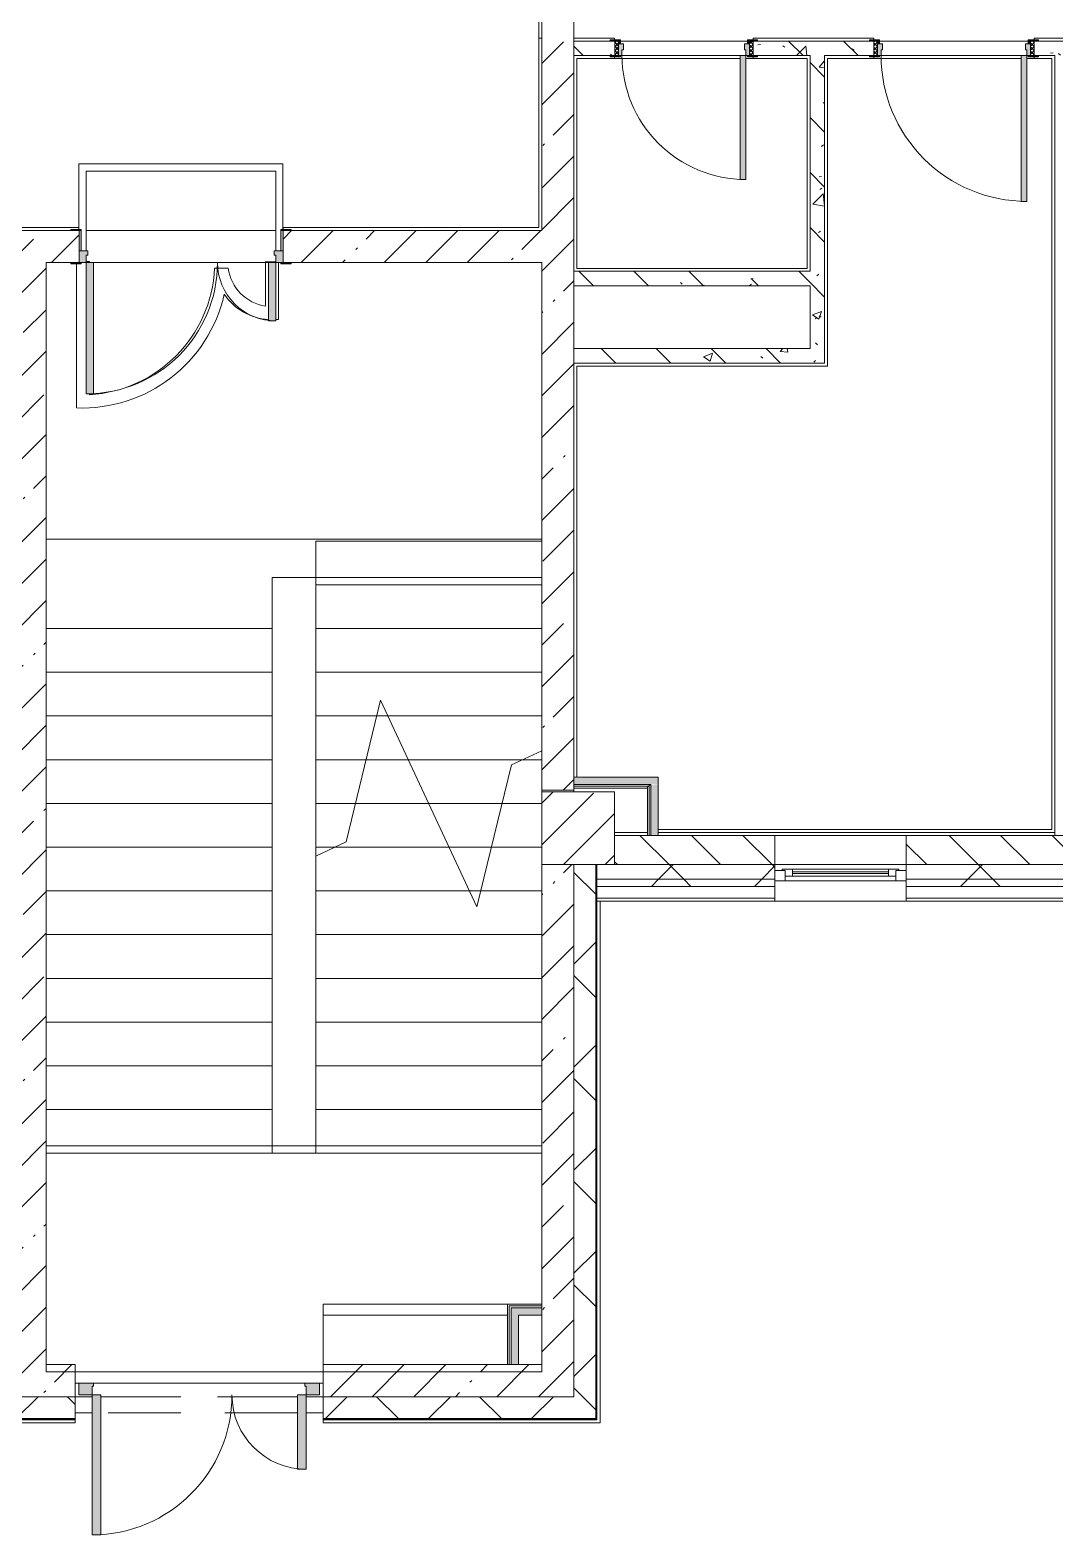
# Model space of a CAD drawing. Header units: millimetres. Extents: x 81711 to 274967, y -8553 to 29000.
# Drawn here: x 219927 to 226957, y -1048 to 9275 of the extents above; entities that cross this region are included whole.
import ezdxf

# ---------------------------------------------------------------- set-up
doc = ezdxf.new("R2010")
doc.units = ezdxf.units.MM
doc.linetypes.add('200_ШТРИХ__ш1_п0_6_', pattern=[800, 500, -300])
for name, color, linetype, lineweight in [('A-DETL-MBND-1', 7, '200_ШТРИХ__ш1_п0_6_', 9), ('A-GLAZ-3', 7, 'Continuous', 5), ('A-WALL', 7, 'Continuous', 9), ('A-WALL-10', 7, 'Continuous', 5), ('I-WALL-27', 7, 'Continuous', 5), ('S-COLS-1', 7, 'Continuous', 5), ('S-STRS-2', 7, 'Continuous', 5), ('S-STRS-MBND-1', 7, 'Continuous', 5)]:
    doc.layers.add(name, color=color, linetype=linetype, lineweight=lineweight)
for name, color, linetype, lineweight, true_color in [('A-DOOR-5', 7, 'Continuous', 5, 0xe2e2e2), ('A-DOOR-6', 7, 'Continuous', 5, 0xaaaaaa), ('A-DOOR-FRAM-3', 7, 'Continuous', 5, 0xe2e2e2), ('A-DOOR-FRAM-4', 7, 'Continuous', 5, 0xaaaaaa), ('A-FLOR-2', 7, 'Continuous', 5, 0xaaaaaa), ('I-WALL-26', 7, 'Continuous', 9, 0xe7e7e7), ('I-WALL-29', 7, 'Continuous', 5, 0x787878)]:
    doc.layers.add(name, color=color, linetype=linetype, lineweight=lineweight, true_color=true_color)
pattern_1 = [(45, (147956.67, 0), (-285.1231, 285.1231), []), (45, (148241.8, 0), (-285.1231, 285.1231), [504.031, -100.806, 16.764, -84.042])]
pattern_2 = [(45, (147956.67, 0), (-353.5534, 353.5534), []), (135, (147956.67, 0), (-353.5534, -353.5534), [])]
pattern_3 = [(135, (147956.67, 0), (-377.1708, -377.1708), [533.4, -88.9, 17.78, -88.9]), (135, (147956.67, 376.94), (-377.1708, -377.1708), []), (50, (147956.67, 0), (637.6445, -55.7866), [66.675, -733.425]), (355, (147956.7, 0), (-123.3494, 668.699), [53.34, -586.74]), (100.451, (148009.8, -4.65), (514.299, 612.908), [56.665, -623.315]), (46.184, (147956.7, 177.8), (948.7764, -147.15), [100.012, -1100.137]), (96.636, (148035.7, 165.5), (830.909, 865.997), [84.998, -934.973]), (351.184, (147956.7, 177.8), (830.918, 865.988), [80.01, -880.11]), (21, (148045.57, 133.35), (530.6506, -357.9283), [66.675, -733.425]), (326, (148045.6, 133.35), (216.308, 644.6585), [53.34, -586.74]), (71.451, (148089.8, 103.5), (746.9596, 286.7243), [56.665, -623.315]), (37.5, (147956.67, 0), (10.81053, 295.9426), [16.764, -562.864, 16.764, -578.866, -588.962]), (37.5, (147956.67, 0), (10.81053, 295.9426), [-1175.258, 16.764, -572.198]), (7.5, (147956.67, 0), (233.8692, 350.6318), [16.764, -322.834, 16.764, -549.529, -224.472]), (7.5, (147956.67, 0), (233.8692, 350.6318), [-905.891, 16.764, -207.708]), (327.5, (147758.43, 0), (474.5678, -20.0513), [16.764, -205.486, 16.764, -676.656, -920.115]), (327.5, (147758.43, 0), (474.5678, -20.0513), [-915.67, 16.764, -903.351]), (317.5, (147669.53, 0), (518.4522, 88.9934), [16.764, -272.161, 16.764, -443.738, -653.415]), (317.5, (147669.53, 0), (518.4522, 88.9934), [-749.427, 16.764, -636.651])]
pattern_4 = [(45, (147956.7, 0), (-530.33, 530.33), []), (135, (147956.7, 0), (-530.33, -530.33), [])]

# ---------------------------------------------------------------- blocks, each defined once
blk = doc.blocks.new('BSC_Колонна _Прямоугольная - 500х500-V78-1_5_3_птичка')
at = {"layer": 'S-COLS-1'}
h = blk.add_hatch(dxfattribs=at)
h.set_pattern_fill('FP_89', color=256, style=0, pattern_type=2)
h.set_pattern_definition([(45, (-75730, -3800), (-285.1231, 285.1231), []), (45, (-75444.88, -3800), (-285.1231, 285.1231), [504.031, -100.806, 16.764, -84.042])])
h.paths.add_polyline_path([(120, -250), (250, -250), (250, 250), (-250, 250), (-250, -250), (-30, -250)])
for p, q in [((250, 250), (-250, 250)), ((-250, 250), (-250, -250)), ((250, -250), (250, 250)), ((-250, -250), (250, -250))]:
    blk.add_line(p, q, dxfattribs=at)
blk = doc.blocks.new('110_Дверь_СКБ_1Ст_Внутренняя1 - Д-7_п__950x2100h_Туалет-32105350-1_5_3_птичка')
at = {"layer": 'A-DOOR-5'}
h = blk.add_hatch(color=256, dxfattribs=at)
h.paths.add_polyline_path([(437, -30), (462, -30), (462, 50), (437, 50), (437, 10), (427, 10), (427, -30)])
h.paths.add_polyline_path([(-422, -30), (-403, -30), (-403, 10), (-413, 10), (-413, 50), (-438, 50), (-438, -30)])
at = {"layer": 'A-DOOR-6'}
h = blk.add_hatch(dxfattribs=at)
h.set_pattern_fill('FP_21', color=256, style=0, pattern_type=2)
h.set_pattern_definition([(135, (1826.41, 114.685), (-14.14214, -14.14214), []), (225, (1826.41, 114.685), (14.14214, -14.14214), [])])
h.paths.add_polyline_path([(487, -50), (487, 50), (462, 50), (463, -50)])
at = {"layer": 'A-DOOR-FRAM-3'}
for points in [[(-413, 50), (-373, 50), (-373, 900), (-413, 900), (-413, 70)], [(-438, 50), (-423, 50), (-423, 58), (-493, 58), (-493, 50), (-463, 50)], [(517, 50), (517, 58), (447, 58), (447, 50), (492, 50)], [(-493, -58), (-423, -58), (-423, -50), (-493, -50)], [(-438, -50), (-423, -50), (-423, -30), (-438, -30)], [(462, -50), (462, -30), (447, -30), (447, -50)], [(468, -58), (517, -58), (517, -50), (447, -50), (447, -58)]]:
    blk.add_hatch(color=256, dxfattribs=at).paths.add_polyline_path(points)
at = {"layer": 'A-DOOR-FRAM-4'}
h = blk.add_hatch(dxfattribs=at)
h.set_pattern_fill('FP_22', color=256, style=0, pattern_type=2)
h.set_pattern_definition([(45, (-296.384, 114.685), (-14.1421, 14.1421), []), (135, (-296.384, 114.685), (-14.1421, -14.1421), [])])
h.paths.add_polyline_path([(-438, -50), (-438, 50), (-463, 50), (-463, -50)])
at = {"layer": 'A-DOOR-6'}
for p, q in [((-413, 900), (-413, 50)), ((-373, 900), (-413, 900)), ((-373, 50), (-373, 900)), ((-413, 50), (-373, 50))]:
    blk.add_line(p, q, dxfattribs=at)
blk.add_arc((-413, 50), 850, 360, 90, dxfattribs=at)
at = {"layer": 'A-DOOR-FRAM-4'}
for p, q in [((-423, 58), (-493, 58)), ((-493, 58), (-493, 50)), ((-493, 50), (-423, 50)), ((-438, 50), (-463, 50)), ((-463, 50), (-463, -50)), ((-413, 50), (-438, 50)), ((-438, 50), (-438, -30)), ((-438, -50), (-438, 50)), ((-423, 50), (-438, 50)), ((-438, 50), (-438, 49)), ((-438, 49), (-423, 49)), ((-423, 50), (-423, 58)), ((-423, 49), (-423, 50)), ((-413, 10), (-413, 50)), ((-403, 10), (-413, 10)), ((-403, -30), (-403, 10)), ((437, 10), (427, 10)), ((427, 10), (427, -30)), ((437, 50), (437, 10)), ((462, 50), (437, 50)), ((517, 58), (447, 58)), ((447, 58), (447, 50)), ((462, 50), (447, 50)), ((447, 50), (447, 49)), ((447, 50), (517, 50)), ((447, 49), (462, 49)), ((462, -30), (462, 50)), ((487, 50), (462, 50)), ((462, 50), (462, -50)), ((462, 49), (462, 50)), ((487, -50), (487, 50)), ((517, 50), (517, 58)), ((-423, -50), (-493, -50)), ((-493, -50), (-493, -58)), ((-493, -58), (-423, -58)), ((-463, -50), (-438, -50)), ((-438, -30), (-403, -30)), ((-423, -30), (-438, -30)), ((-438, -30), (-438, -50)), ((-438, -50), (-423, -50)), ((-423, -50), (-423, -30)), ((-423, -58), (-423, -50)), ((427, -30), (462, -30)), ((462, -30), (447, -30)), ((447, -30), (447, -50)), ((447, -50), (462, -50)), ((517, -50), (447, -50)), ((447, -50), (447, -58)), ((447, -58), (517, -58)), ((462, -50), (462, -30)), ((462, -50), (487, -50)), ((517, -58), (517, -50))]:
    blk.add_line(p, q, dxfattribs=at)
blk = doc.blocks.new('110_Дверь_СКБ_1Ст_Внутренняя1 - Д-4 _п_ 1100x2100h_су мгн 2-33304581-1_5_3_птичка')
at = {"layer": 'A-DOOR-5'}
h = blk.add_hatch(color=256, dxfattribs=at)
h.paths.add_polyline_path([(512.5, 50), (512.5, 10), (502.5, 10), (502.5, -30), (537.5, -30), (532.1, 50), (522.5, 50)])
h.paths.add_polyline_path([(-497.5, 50), (-512.5, 50), (-512.5, -30), (-477.5, -30), (-477.5, 10), (-487.5, 10), (-487.5, 50)])
at = {"layer": 'A-DOOR-6'}
h = blk.add_hatch(dxfattribs=at)
h.set_pattern_fill('FP_17', color=256, style=0, pattern_type=2)
h.set_pattern_definition([(135, (1751.41, 114.685), (-14.14214, -14.14214), []), (225, (1751.41, 114.685), (14.14214, -14.14214), [])])
h.paths.add_polyline_path([(562.5, 50), (537.5, 50), (537.5, -50), (562.5, -50)])
at = {"layer": 'A-DOOR-FRAM-3'}
for points in [[(-487.5, 1050), (-487.5, 50), (-447.5, 50), (-447.5, 1050)], [(-567.5, 58), (-567.5, 50), (-497.5, 50), (-497.5, 58), (-537.5, 58)], [(530.1, 58), (522.5, 58), (522.5, 50), (592.5, 50), (592.5, 58), (537.5, 58)], [(-531.6, -50), (-567.5, -50), (-567.5, -58), (-497.5, -58), (-497.5, -50), (-512.5, -50)], [(-497.5, -30), (-512.5, -30), (-512.5, -50), (-497.5, -50)], [(537.5, -30), (522.5, -30), (522.5, -50), (537.5, -50)], [(522.5, -50), (522.5, -58), (592.5, -58), (592.5, -50), (537.5, -50)]]:
    blk.add_hatch(color=256, dxfattribs=at).paths.add_polyline_path(points)
at = {"layer": 'A-DOOR-FRAM-4'}
h = blk.add_hatch(dxfattribs=at)
h.set_pattern_fill('FP_18', color=256, style=0, pattern_type=2)
h.set_pattern_definition([(45, (-371.384, 114.685), (-14.1421, 14.1421), []), (135, (-371.384, 114.685), (-14.1421, -14.1421), [])])
h.paths.add_polyline_path([(-531.6, 50), (-537.5, 50), (-537.5, -50), (-512.5, -50), (-512.5, 50)])
at = {"layer": 'A-DOOR-6'}
for p, q in [((-487.5, 1050), (-487.5, 50)), ((-447.5, 1050), (-487.5, 1050)), ((-447.5, 50), (-447.5, 1050)), ((-487.5, 50), (-447.5, 50))]:
    blk.add_line(p, q, dxfattribs=at)
blk.add_arc((-487.5, 50), 1000, 360, 90, dxfattribs=at)
at = {"layer": 'A-DOOR-FRAM-4'}
for p, q in [((-497.5, 58), (-567.5, 58)), ((-567.5, 58), (-567.5, 50)), ((-567.5, 50), (-497.5, 50)), ((-512.5, 50), (-537.5, 50)), ((-537.5, 50), (-537.5, -50)), ((-487.5, 50), (-512.5, 50)), ((-512.5, 50), (-512.5, -30)), ((-512.5, -50), (-512.5, 50)), ((-497.5, 50), (-512.5, 50)), ((-512.5, 50), (-512.5, 49)), ((-512.5, 49), (-497.5, 49)), ((-497.5, 50), (-497.5, 58)), ((-497.5, 49), (-497.5, 50)), ((-487.5, 10), (-487.5, 50)), ((-477.5, 10), (-487.5, 10)), ((-477.5, -30), (-477.5, 10)), ((512.5, 10), (502.5, 10)), ((502.5, 10), (502.5, -30)), ((512.5, 50), (512.5, 10)), ((537.5, 50), (512.5, 50)), ((592.5, 58), (522.5, 58)), ((522.5, 58), (522.5, 50)), ((537.5, 50), (522.5, 50)), ((522.5, 50), (522.5, 49)), ((522.5, 50), (592.5, 50)), ((522.5, 49), (537.5, 49)), ((537.5, -30), (537.5, 50)), ((562.5, 50), (537.5, 50)), ((537.5, 50), (537.5, -50)), ((537.5, 49), (537.5, 50)), ((562.5, -50), (562.5, 50)), ((592.5, 50), (592.5, 58)), ((-497.5, -50), (-567.5, -50)), ((-567.5, -50), (-567.5, -58)), ((-567.5, -58), (-497.5, -58)), ((-537.5, -50), (-512.5, -50)), ((-512.5, -30), (-477.5, -30)), ((-497.5, -30), (-512.5, -30)), ((-512.5, -30), (-512.5, -50)), ((-512.5, -50), (-497.5, -50)), ((-497.5, -50), (-497.5, -30)), ((-497.5, -58), (-497.5, -50)), ((502.5, -30), (537.5, -30)), ((537.5, -30), (522.5, -30)), ((522.5, -30), (522.5, -50)), ((522.5, -50), (537.5, -50)), ((592.5, -50), (522.5, -50)), ((522.5, -50), (522.5, -58)), ((522.5, -58), (592.5, -58)), ((537.5, -50), (537.5, -30)), ((537.5, -50), (562.5, -50)), ((592.5, -58), (592.5, -50))]:
    blk.add_line(p, q, dxfattribs=at)
blk = doc.blocks.new('110_Дверь_СКБ_2Ст - Д-1_л_Лестничная клетка EIS60 2-32142534-1_5_3_птичка')
at = {"layer": 'A-DOOR-5'}
for points in [[(640, 1010), (612, 1010), (612, 110), (662, 110), (662, 1010), (640, 1010)], [(-588, 510), (-638, 510), (-638, 110), (-588, 110), (-588, 499)], [(712, 30), (697, 30), (700, -110), (712, -110)]]:
    blk.add_hatch(color=256, dxfattribs=at).paths.add_polyline_path(points)
h = blk.add_hatch(color=256, dxfattribs=at)
h.paths.add_polyline_path([(712, 110), (662, 110), (662, 60), (652, 60), (652, 30), (712, 33), (712, 102)])
h.paths.add_polyline_path([(-687, 110), (-688, 110), (-687, 30), (-628, 36), (-628, 60), (-638, 60), (-638, 110), (-658, 110)])
at = {"layer": 'A-DOOR-FRAM-3'}
for points in [[(-673, 118), (-743, 118), (-743, 110), (-673, 110)], [(730, 118), (697, 118), (697, 110), (767, 110), (767, 118)], [(-673, 30), (-688, 30), (-687, -110), (-673, -110), (-673, -21)], [(-687, -110), (-743, -110), (-743, -118), (-673, -118), (-674, -110)], [(767, -110), (697, -110), (699, -118), (767, -118)]]:
    blk.add_hatch(color=256, dxfattribs=at).paths.add_polyline_path(points)
at = {"layer": 'A-DOOR-6'}
for p, q in [((662, 1010), (612, 1010)), ((612, 1010), (612, 110)), ((662, 110), (662, 1010)), ((-638, 510), (-638, 110)), ((-588, 510), (-638, 510)), ((-588, 110), (-588, 510)), ((-638, 110), (-588, 110)), ((612, 110), (662, 110))]:
    blk.add_line(p, q, dxfattribs=at)
for centre, radius, start, end in [((662, 110), 900, 90, 180), ((-638, 110), 400, 360, 90)]:
    blk.add_arc(centre, radius, start, end, dxfattribs=at)
at = {"layer": 'A-DOOR-FRAM-4'}
for p, q in [((-673, 118), (-743, 118)), ((-743, 118), (-743, 110)), ((-743, 110), (-673, 110)), ((-638, 110), (-688, 110)), ((-688, 110), (-688, 30)), ((-673, 110), (-673, 118)), ((-638, 60), (-638, 110)), ((662, 110), (662, 60)), ((712, 110), (662, 110)), ((767, 118), (697, 118)), ((697, 118), (697, 110)), ((697, 110), (767, 110)), ((712, 30), (712, 110)), ((767, 110), (767, 118)), ((-688, 30), (-628, 30)), ((-673, 30), (-688, 30)), ((-688, 30), (-688, -110)), ((-673, -110), (-673, 30)), ((-628, 60), (-638, 60)), ((-628, 30), (-628, 60)), ((662, 60), (652, 60)), ((652, 60), (652, 30)), ((652, 30), (712, 30)), ((712, 30), (697, 30)), ((697, 30), (697, -110)), ((712, -110), (712, 30)), ((-673, -110), (-743, -110)), ((-743, -110), (-743, -118)), ((-743, -118), (-673, -118)), ((-688, -110), (-673, -110)), ((-673, -118), (-673, -110)), ((697, -110), (712, -110)), ((767, -110), (697, -110)), ((697, -110), (697, -118)), ((697, -118), (767, -118)), ((767, -118), (767, -110))]:
    blk.add_line(p, q, dxfattribs=at)
blk = doc.blocks.new('120_Окно_СКБ_1Ст - 120_Окно_СКБ_1Ст 900х2500_h_-19906774-1_5_3_птичка')
at = {"layer": 'A-GLAZ-3'}
for p, q in [((-450, -75), (-450, -5)), ((-450, -5), (-380, -5)), ((450, -5), (-450, -5)), ((-380, -75), (-450, -75)), ((-450, -75), (-400, -75)), ((-380, -75), (-400, -75)), ((-400, -75), (-400, -85)), ((-400, -85), (400, -85)), ((400, -85), (-400, -85)), ((-380, -5), (-380, -75)), ((380, -35), (-380, -35)), ((-380, -35), (-380, -75)), ((-330, -85), (-330, -35)), ((-330, -55), (330, -55)), ((330, -65), (-330, -65)), ((330, -85), (330, -35)), ((380, -75), (380, -5)), ((380, -5), (450, -5)), ((380, -75), (380, -35)), ((450, -75), (380, -75)), ((400, -75), (380, -75)), ((400, -75), (450, -75)), ((400, -85), (400, -75)), ((450, -5), (450, -75))]:
    blk.add_line(p, q, dxfattribs=at)
blk = doc.blocks.new('110_Дверь_СКБ_2Ст_Наружная - ДН-1_л__ Двухстворчатая 1350 х3200 _ЛК_ в свету с верхним остеклением 2-V190-1_5_3_птичка')
at = {"layer": 'A-DOOR-5'}
for points in [[(694.5, 869), (694.5, -91), (754.5, -91), (754.5, 869)], [(-715.5, 419), (-715.5, -91), (-655.5, -91), (-655.5, 419)]]:
    blk.add_hatch(color=256, dxfattribs=at).paths.add_polyline_path(points)
h = blk.add_hatch(color=256, dxfattribs=at)
h.paths.add_polyline_path([(-805.5, -91), (-805.5, -171), (-705.5, -171), (-705.5, -151), (-715.5, -151), (-715.5, -91), (-780.5, -91)])
h.paths.add_polyline_path([(805.3, -91), (754.5, -91), (754.5, -151), (744.5, -151), (744.5, -171), (844.5, -171), (844.5, -91)])
at = {"layer": 'A-DOOR-6'}
for p, q in [((754.5, 869), (694.5, 869)), ((694.5, 869), (694.5, -91)), ((754.5, -91), (754.5, 869)), ((-715.5, 419), (-715.5, -91)), ((-655.5, 419), (-715.5, 419)), ((-655.5, -91), (-655.5, 419)), ((-715.5, -91), (-655.5, -91)), ((694.5, -91), (754.5, -91))]:
    blk.add_line(p, q, dxfattribs=at)
for centre, radius, start, end in [((754.5, -91), 960, 90, 180), ((-715.5, -91), 510, 0, 90)]:
    blk.add_arc(centre, radius, start, end, dxfattribs=at)
at = {"layer": 'A-DOOR-FRAM-4'}
for p, q in [((-715.5, -91), (-805.5, -91)), ((-805.5, -91), (-805.5, -171)), ((-715.5, -151), (-715.5, -91)), ((754.5, -91), (754.5, -151)), ((844.5, -91), (754.5, -91)), ((844.5, -171), (844.5, -91)), ((-805.5, -171), (-705.5, -171)), ((-705.5, -151), (-715.5, -151)), ((-705.5, -171), (-705.5, -151)), ((754.5, -151), (744.5, -151)), ((744.5, -151), (744.5, -171)), ((744.5, -171), (844.5, -171))]:
    blk.add_line(p, q, dxfattribs=at)
blk = doc.blocks.new('Зашивка приборов отопления5 - Зашивка приборов отопления-33272456-1_5_3_птичка')
at = {"layer": 'A-WALL-10'}
for p, q in [((75245, 535), (73980, 535)), ((73980, 535), (73980, 460)), ((75245, 460), (73980, 460)), ((73980, 460), (73980, 120)), ((73980, 460), (75245, 460))]:
    blk.add_line(p, q, dxfattribs=at)

msp = doc.modelspace()

# ---------------------------------------------------------------- hatches: boundary and pattern name
at = {"layer": 'A-WALL-10'}
h = msp.add_hatch(dxfattribs=at)
h.set_pattern_fill('FP_105', color=256, style=0, pattern_type=2)
h.set_pattern_definition([(135, (147956.67, 0), (-176.7767, -176.7767), [])])
h.paths.add_polyline_path([(224019.7, 3550), (225036.7, 3550), (225036.7, 3750), (223936.7, 3750), (223936.7, 3550)])
h.paths.add_polyline_path([(226957.1, 3550), (227137.1, 3550), (227137.1, 3750), (225936.7, 3750), (225936.7, 3550), (226808.8, 3550)])
h.paths.add_polyline_path([(232056.7, 3550), (232156.7, 3550), (232156.7, 3750), (232056.7, 3750), (232056.7, 3554.3)])
h.paths.add_polyline_path([(228037.1, 3550), (228306.7, 3550), (228306.7, 3750), (228037.1, 3750), (228037.1, 3727.7)])
h.paths.add_polyline_path([(229956.7, 3550), (229956.7, 3750), (228806.7, 3750), (228806.7, 3550)])
h = msp.add_hatch(dxfattribs=at)
h.set_pattern_fill('FP_94', color=256, style=0, pattern_type=2)
h.set_pattern_definition(pattern_2)
h.paths.add_polyline_path([(223656.7, -250), (223806.7, -250), (223806.7, 3550), (223656.7, 3550), (223656.7, -210)])
h = msp.add_hatch(dxfattribs=at)
h.set_pattern_fill('FP_94', color=256, style=0, pattern_type=2)
h.set_pattern_definition(pattern_2)
h.paths.add_polyline_path([(232387, 3450), (232756.7, 3450), (232756.7, 3550), (232056.7, 3550), (232056.7, 3450), (232156.7, 3450)])
h.paths.add_polyline_path([(224949.4, 3450), (225036.7, 3455.7), (225036.7, 3550), (223814.7, 3550), (223814.7, 3450), (224574.9, 3450)])
h.paths.add_polyline_path([(225936.7, 3450), (227137.1, 3450), (227137.1, 3550), (225936.7, 3550), (225936.7, 3466.9)])
h.paths.add_polyline_path([(228668.2, 3450), (229956.7, 3450), (229956.7, 3550), (228037.1, 3550), (228037.1, 3450)])
h = msp.add_hatch(dxfattribs=at)
h.set_pattern_fill('FP_94', color=256, style=0, pattern_type=2)
h.set_pattern_definition(pattern_2)
h.paths.add_polyline_path([(232056.7, 3400), (232806.7, 3400), (232806.7, 3450), (232056.7, 3450), (232056.7, 3440)])
h.paths.add_polyline_path([(224949.4, 3400), (225036.7, 3400), (225036.7, 3450), (223814.7, 3450), (223814.7, 3400), (224019.7, 3400)])
h.paths.add_polyline_path([(226808.8, 3400), (227137.1, 3400), (227137.1, 3450), (225936.7, 3450), (225936.7, 3400)])
h.paths.add_polyline_path([(228037.1, 3400), (229956.7, 3400), (229956.7, 3450), (228037.1, 3450), (228037.1, 3440)])
h = msp.add_hatch(dxfattribs=at)
h.set_pattern_fill('FP_94', color=256, style=0, pattern_type=2)
h.set_pattern_definition(pattern_2)
h.paths.add_polyline_path([(223650.5, -250), (223656.7, -250), (223656.7, -100), (221936.7, -100), (221936.7, -250), (223648.7, -250)])
h.paths.add_polyline_path([(215652.4, -250), (218616.7, -250), (218616.7, -100), (215016.7, -100), (215016.7, -250)])
h.paths.add_polyline_path([(220192.7, -250), (220236.7, -250), (220236.7, -100), (219516.7, -101.8), (219516.7, -250), (220036.7, -250)])
h.paths.add_polyline_path([(213793, -250), (214116.7, -250), (214116.7, -100), (213116.7, -100), (213116.7, -250)])
h.paths.add_polyline_path([(208866.7, -250), (209566.7, -250), (209566.7, -100), (208866.7, -100), (208866.7, -128.3)])
h.paths.add_polyline_path([(207966.7, -250), (207966.7, -100), (207216.7, -100), (207216.7, -250)])
h.paths.add_polyline_path([(211666.7, -250), (212216.7, -250), (212216.7, -100), (211666.7, -100), (211666.7, -121.3)])
h.paths.add_polyline_path([(204495.9, -250), (205116.7, -250), (205116.7, -100), (204366.7, -100), (204366.7, -250)])
h.paths.add_polyline_path([(190694.2, -250), (192266.7, -250), (192266.7, -100), (190694.2, -100), (190694.2, -173.5)])
h.paths.add_polyline_path([(195366.7, -250), (196116.7, -250), (196116.7, -100), (195366.7, -100), (195366.7, -161.8)])
h.paths.add_polyline_path([(197016.7, -250), (197728.2, -250), (197728.2, -100), (197016.7, -100), (197016.7, -157.7)])
h.paths.add_polyline_path([(201266.7, -250), (201266.7, -100), (199828.2, -100), (199828.2, -250), (200777.1, -250)])
h.paths.add_polyline_path([(185046.7, -250), (185046.7, -100), (183926.7, -100), (183926.7, -250), (184972.2, -250)])
h.paths.add_polyline_path([(186996.7, -250), (186996.7, -100), (185946.7, -100), (185946.7, -250), (186831.6, -250)])
h.paths.add_polyline_path([(187896.7, -250), (188594.2, -250), (188594.2, -100), (187896.7, -100), (187896.7, -180.4)])
h.paths.add_polyline_path([(181826.7, -250), (181826.7, -100), (180966.7, -100), (180966.7, -250)])
h.paths.add_polyline_path([(178166.7, -250), (178166.7, -100), (177166.4, -100), (177166.4, -250), (177534.6, -250)])
h.paths.add_polyline_path([(175266.7, -250), (176266.4, -250), (176266.4, -100), (175266.7, -100), (175266.7, -211.8)])
h.paths.add_polyline_path([(174366.7, -250), (174366.7, -100), (173391.7, -100), (173391.7, -250), (173815.7, -250)])
h.paths.add_polyline_path([(163566.7, -250), (163566.7, -100), (162816.7, -100), (162816.7, -250)])
h.paths.add_polyline_path([(164466.7, -250), (165216.7, -250), (165216.7, -100), (164466.7, -100), (164466.7, -238.7)])
h.paths.add_polyline_path([(167316.7, -250), (168666.7, -250), (168666.7, -100), (167316.7, -100), (167316.7, -231.6)])
h.paths.add_polyline_path([(170096.9, -250), (170591.7, -250), (170591.7, -100), (169566.7, -100), (169566.7, -250)])
h.paths.add_polyline_path([(157866.7, -250), (157866.7, -100), (157116.4, -100), (157116.4, -250)])
h.paths.add_polyline_path([(156216.4, -250), (156216.4, -100), (154786.7, -100), (154786.7, -250), (156151.4, -250)])
h.paths.add_polyline_path([(147696.7, -250), (151686.7, -250), (151686.7, -100), (147696.7, -100), (147696.7, -210)])
h.paths.add_polyline_path([(160716.7, -250), (160716.7, -100), (159966.7, -100), (159966.7, -250)])
at = {"layer": 'I-WALL-26'}
for points in [[(223656.7, 4100), (224236.1, 4100), (224231.1, 4150), (223656.7, 4145)], [(224236.1, 3750), (224231.1, 4100), (224186.1, 4095.2), (224186.1, 3750)], [(223436.7, 460), (223436.7, 510), (223226.7, 510), (223226.7, 460), (223337.9, 460)], [(223276.7, 120), (223276.7, 460), (223226.7, 460), (223226.7, 120)]]:
    msp.add_hatch(color=256, dxfattribs=at).paths.add_polyline_path(points)
at = {"layer": 'I-WALL-27'}
h = msp.add_hatch(dxfattribs=at)
h.set_pattern_fill('FP_74', color=256, style=0, pattern_type=2)
h.set_pattern_definition(pattern_1)
h.paths.add_polyline_path([(223656.7, 7900), (223656.7, 9330), (223436.7, 9330), (223436.7, 7900)])
h.paths.add_polyline_path([(223656.7, 10830), (223656.7, 10900), (223636.7, 10900), (223636.7, 10830)])
h = msp.add_hatch(dxfattribs=at)
h.set_pattern_fill('FP_74', color=256, style=0, pattern_type=2)
h.set_pattern_definition(pattern_1)
h.paths.add_polyline_path([(220036.7, -100), (220036.7, 7900), (219816.7, 7900), (219816.7, -100)])
h = msp.add_hatch(dxfattribs=at)
h.set_pattern_fill('FP_74', color=256, style=0, pattern_type=2)
h.set_pattern_definition(pattern_1)
h.paths.add_polyline_path([(220036.7, 7680), (220261.7, 7680), (220261.7, 7900), (220036.7, 7900), (220036.7, 7708.9)])
h.paths.add_polyline_path([(223436.7, 7680), (223656.7, 7680), (223656.7, 7900), (221661.7, 7900), (221661.7, 7680), (223416.7, 7680)])
h = msp.add_hatch(dxfattribs=at)
h.set_pattern_fill('FP_74', color=256, style=0, pattern_type=2)
h.set_pattern_definition(pattern_1)
h.paths.add_polyline_path([(223436.7, 4060), (223656.7, 4060), (223656.7, 7680), (223436.7, 7680), (223436.7, 4095.2)])
h = msp.add_hatch(dxfattribs=at)
h.set_pattern_fill('FP_192', color=256, style=0, pattern_type=2)
h.set_pattern_definition(pattern_4)
h.paths.add_polyline_path([(224173.6, 4087.5), (224186.1, 4087.5), (224186.1, 4100), (223656.7, 4095.2), (223656.7, 4087.5), (224019.7, 4087.5)])
h = msp.add_hatch(dxfattribs=at)
h.set_pattern_fill('FP_192', color=256, style=0, pattern_type=2)
h.set_pattern_definition(pattern_4)
h.paths.add_polyline_path([(224173.6, 4075), (224173.6, 4087.5), (223656.7, 4087.5), (223656.7, 4075), (224161.1, 4075)])
h = msp.add_hatch(dxfattribs=at)
h.set_pattern_fill('FP_74', color=256, style=0, pattern_type=2)
h.set_pattern_definition(pattern_1)
h.paths.add_polyline_path([(223656.7, -100), (223656.7, 3550), (223436.7, 3550), (223436.7, -100)])
h = msp.add_hatch(dxfattribs=at)
h.set_pattern_fill('FP_74', color=256, style=0, pattern_type=2)
h.set_pattern_definition(pattern_1)
h.paths.add_polyline_path([(223436.7, -100), (223436.7, 120), (221936.7, 120), (221936.7, -100), (223090, -100)])
h.paths.add_polyline_path([(220236.7, -100), (220236.7, 120), (220036.7, 120), (220036.7, -100)])
at = {"layer": 'I-WALL-29'}
h = msp.add_hatch(dxfattribs=at)
h.set_pattern_fill('FP_103', color=256, style=0, pattern_type=2)
h.set_pattern_definition(pattern_3)
h.paths.add_polyline_path([(226937.1, 9100), (227121.7, 9100), (227121.7, 9200), (226814.7, 9200), (226814.7, 9100), (226844.7, 9100)])
h.paths.add_polyline_path([(223676.7, 9100), (223936.7, 9100), (223936.7, 9200), (223656.7, 9200), (223656.7, 9100)])
h.paths.add_polyline_path([(224886.7, 9100), (225714.7, 9100), (225714.7, 9200), (224886.7, 9200)])
h.paths.add_polyline_path([(229686.7, 9100), (229786.7, 9100), (229786.7, 9200), (228221.7, 9200), (228221.7, 9100), (229666.7, 9100)])
h = msp.add_hatch(dxfattribs=at)
h.set_pattern_fill('FP_103', color=256, style=0, pattern_type=2)
h.set_pattern_definition(pattern_3)
h.paths.add_polyline_path([(225377.6, 7090.6), (225377.6, 9100), (225277.6, 9100), (225277.6, 7090.6)])
h = msp.add_hatch(dxfattribs=at)
h.set_pattern_fill('FP_103', color=256, style=0, pattern_type=2)
h.set_pattern_definition(pattern_3)
h.paths.add_polyline_path([(223953.1, 7520.6), (225277.6, 7520.6), (225277.6, 7620.6), (223656.7, 7620.6), (223656.7, 7520.6), (223676.7, 7520.6)])
h = msp.add_hatch(dxfattribs=at)
h.set_pattern_fill('FP_103', color=256, style=0, pattern_type=2)
h.set_pattern_definition(pattern_3)
h.paths.add_polyline_path([(223656.7, 6990.6), (225377.6, 6990.6), (225377.6, 7090.6), (223656.7, 7090.6)])

# ---------------------------------------------------------------- linework, layer by layer
at = {"layer": 'A-DETL-MBND-1'}
for p, q in [((220236.7, -100), (220351.7, -100)), ((220351.7, -100), (220236.7, -100)), ((220411.7, -100), (221761.7, -100)), ((221761.7, -100), (220411.7, -100)), ((221821.7, -100), (221936.7, -100)), ((221936.7, -100), (221821.7, -100)), ((220351.7, -210), (220236.7, -210)), ((221761.7, -210), (220411.7, -210)), ((221936.7, -210), (221821.7, -210))]:
    msp.add_line(p, q, dxfattribs=at)
at = {"layer": 'A-FLOR-2'}
for p, q in [((223416.7, 7920), (223416.7, 10880)), ((223416.7, 9220), (223436.7, 9220)), ((223656.7, 9220), (223936.7, 9220)), ((223936.7, 9220), (223936.7, 9208)), ((224886.7, 9208), (224886.7, 9220)), ((224886.7, 9220), (225714.7, 9220)), ((225714.7, 9220), (225714.7, 9208)), ((226814.7, 9208), (226814.7, 9220)), ((226814.7, 9220), (227121.7, 9220)), ((223936.7, 9092), (223936.7, 9080)), ((224886.7, 9080), (224886.7, 9092)), ((225714.7, 9092), (225714.7, 9080)), ((226814.7, 9080), (226814.7, 9092)), ((223676.7, 9080), (223676.7, 7640.6)), ((223676.7, 9080), (224796.7, 9080)), ((224836.7, 9080), (225257.6, 9080)), ((225257.6, 7640.6), (225257.6, 9080)), ((225397.6, 9080), (225397.6, 6970.6)), ((225397.6, 9080), (226724.7, 9080)), ((226764.7, 9080), (226937.1, 9080)), ((226937.1, 3790), (226937.1, 9080)), ((220261.6, 8357.4), (220261.6, 7908)), ((221661.6, 8357.4), (220261.6, 8357.4)), ((220311.6, 7760), (220311.6, 8307.4)), ((220311.6, 8307.4), (221611.6, 8307.4)), ((221611.6, 8307.4), (221611.6, 7760)), ((221661.6, 7908), (221661.6, 8357.4)), ((219602.7, 7920), (220261.6, 7920)), ((221661.7, 7908), (221661.7, 7920)), ((221661.7, 7920), (223416.7, 7920)), ((220244.3, 7672), (220244.3, 6682.9)), ((220334.3, 7688.2), (220311.7, 7688.2)), ((220334.3, 7680), (220334.3, 7688.2)), ((221285.6, 7642.2), (221192, 7642.2)), ((221611.7, 7685.2), (221541.9, 7685.2)), ((221541.9, 7685.2), (221541.9, 7381.5)), ((221631.9, 7290.8), (221631.9, 7680)), ((223676.7, 7640.6), (225257.6, 7640.6)), ((225397.6, 6970.6), (223676.7, 6970.6)), ((223676.7, 6970.6), (223676.7, 4150)), ((220334.3, 6773.6), (220334.3, 6780)), ((223436.7, 5783.8), (220036.7, 5783.8)), ((223436.7, 4060), (223436.7, 4050)), ((223656.7, 4060), (223656.7, 4050)), ((224236.1, 3790), (226937.1, 3790)), ((220036.7, 1620), (223436.7, 1620)), ((220261.7, -8), (220236.7, -8)), ((221811.7, -8), (220361.7, -8)), ((221936.7, -8), (221911.7, -8))]:
    msp.add_line(p, q, dxfattribs=at)
for centre, radius, start, end in [((220282.9, 7682.2), 910, 273.23752, 357.48069), ((221586.9, 7682.2), 304, 187.56084, 261.48743), ((220282.9, 7682.2), 1000, 267.78741, 347.3989), ((221586.9, 7682.2), 394, 213.62195, 266.31806), ((221586.9, 7682.2), 394, 273.6096, 276.55825)]:
    msp.add_arc(centre, radius, start, end, dxfattribs=at)
at = {"layer": 'A-WALL'}
for p, q in [((223656.7, 9200), (223656.7, 9100)), ((223656.7, 7620.6), (223656.7, 7520.6)), ((223656.7, 7090.6), (223656.7, 6990.6)), ((223656.7, 4150), (223656.7, 4075)), ((224186.1, 4100), (223656.7, 4100)), ((224173.6, 4087.5), (223656.7, 4087.5)), ((224173.6, 3750), (224173.6, 4087.5)), ((224186.1, 3750), (224186.1, 4100)), ((226957.1, 3750), (227057.1, 3750)), ((223656.7, -100), (223656.7, 3550)), ((223806.7, -250), (223806.7, 3550)), ((223809.7, -253), (223809.7, 3550)), ((223814.7, 3550), (223814.7, 3300)), ((225036.7, 3550), (223936.7, 3550)), ((227137.1, 3550), (225936.7, 3550)), ((223814.7, 3450), (225036.7, 3450)), ((225936.7, 3450), (227137.1, 3450)), ((223814.7, 3400), (225036.7, 3400)), ((223814.7, 3320), (225036.7, 3320)), ((225936.7, 3400), (227137.1, 3400)), ((225936.7, 3320), (227137.1, 3320)), ((223214.2, 522.5), (223436.7, 522.5)), ((223214.2, 120), (223214.2, 522.5)), ((223436.7, 460), (223436.7, 535)), ((223226.7, 510), (223436.7, 510)), ((223226.7, 120), (223226.7, 510)), ((223201.7, 120), (223276.7, 120)), ((220236.7, -100), (220036.7, -100)), ((223436.7, -100), (221936.7, -100)), ((219516.7, -250), (220236.7, -250)), ((219516.7, -253), (220236.7, -253)), ((221936.7, -250), (223806.7, -250)), ((221936.7, -253), (223809.7, -253))]:
    msp.add_line(p, q, dxfattribs=at)
at = {"layer": 'A-WALL-10'}
for p, q in [((226957.1, 3750), (223936.7, 3750)), ((225036.7, 3300), (225036.7, 3750)), ((225936.7, 3750), (225936.7, 3300)), ((223814.7, 3300), (232906.7, 3300)), ((223814.7, -258), (223814.7, 3300)), ((223836.7, 3300), (223836.7, -280)), ((220036.7, -100), (219816.7, -100)), ((220236.7, -280), (220236.7, -100)), ((221936.7, -100), (221936.7, -280)), ((223656.7, -100), (223436.7, -100)), ((220236.7, -280), (147666.7, -280)), ((212216.7, -258), (220236.7, -258)), ((221936.7, -258), (223814.7, -258)), ((223836.7, -280), (221936.7, -280))]:
    msp.add_line(p, q, dxfattribs=at)
at = {"layer": 'I-WALL-27'}
for p, q in [((223436.7, 7900), (223436.7, 10900)), ((223656.7, 9200), (223656.7, 9376.2)), ((223906.7, 9200), (223656.7, 9200)), ((223976.7, 9200), (224846.7, 9200)), ((225684.7, 9200), (224916.7, 9200)), ((225754.7, 9200), (226774.7, 9200)), ((227091.7, 9200), (226844.7, 9200)), ((223656.7, 7900), (223656.7, 9100)), ((223656.7, 9100), (223906.7, 9100)), ((224796.7, 9100), (223986.7, 9100)), ((224916.7, 9100), (225277.6, 9100)), ((225277.6, 9100), (225277.6, 7620.6)), ((225377.6, 9100), (225684.7, 9100)), ((225377.6, 6990.6), (225377.6, 9100)), ((226724.7, 9100), (225764.7, 9100)), ((226844.7, 9100), (226957.1, 9100)), ((226957.1, 9100), (226957.1, 3750)), ((220206.7, 7900), (219646.7, 7900)), ((220311.6, 7900), (221611.6, 7900)), ((223436.7, 7900), (221716.7, 7900)), ((223656.7, 7620.6), (223656.7, 7900)), ((220036.7, 120), (220036.7, 7680)), ((220036.7, 7680), (220206.7, 7680)), ((221541.9, 7680), (220361.7, 7680)), ((221716.7, 7680), (223436.7, 7680)), ((223436.7, 7680), (223436.7, 4060)), ((225277.6, 7620.6), (223656.7, 7620.6)), ((223656.7, 7090.6), (223656.7, 7520.6)), ((223656.7, 7520.6), (225277.6, 7520.6)), ((225277.6, 7520.6), (225277.6, 7090.6)), ((225277.6, 7090.6), (223656.7, 7090.6)), ((223656.7, 4150), (223656.7, 6990.6)), ((223656.7, 6990.6), (225377.6, 6990.6)), ((224236.1, 4150), (223656.7, 4150)), ((224236.1, 3750), (224236.1, 4150)), ((223436.7, 4060), (223656.7, 4060)), ((223656.7, 4060), (223656.7, 4075)), ((223656.7, 4075), (224161.1, 4075)), ((224161.1, 4075), (224161.1, 3750)), ((223936.7, 3770), (224161.1, 3770)), ((224161.1, 3750), (224236.1, 3750)), ((224236.1, 3770), (226957.1, 3770)), ((223436.7, 3550), (223436.7, 535)), ((225936.7, 3550), (225036.7, 3550)), ((223436.7, 535), (223201.7, 535)), ((223201.7, 535), (223201.7, 120)), ((223276.7, 460), (223436.7, 460)), ((223276.7, 120), (223276.7, 460)), ((223436.7, 460), (223436.7, 120)), ((220236.7, 120), (220036.7, 120)), ((220236.7, -100), (220236.7, 120)), ((223201.7, 120), (221936.7, 120)), ((221936.7, 120), (221936.7, -100)), ((223436.7, 120), (223276.7, 120)), ((223436.7, -100), (223656.7, -100))]:
    msp.add_line(p, q, dxfattribs=at)
at = {"layer": 'S-STRS-2'}
for p, q in [((223436.7, 5769.7), (221886.7, 5769.7)), ((221886.7, 5769.7), (221886.7, 5469.7)), ((223436.7, 5769.7), (221886.7, 5769.7)), ((221886.7, 5469.7), (221886.7, 5169.7)), ((223436.7, 5469.7), (221886.7, 5469.7)), ((223436.7, 5469.7), (221886.7, 5469.7)), ((221886.7, 5169.7), (221886.7, 4869.7)), ((223436.7, 5169.7), (221886.7, 5169.7)), ((223436.7, 5169.7), (221886.7, 5169.7)), ((221886.7, 4869.7), (221886.7, 4569.7)), ((223436.7, 4869.7), (221886.7, 4869.7)), ((223436.7, 4869.7), (221886.7, 4869.7)), ((221886.7, 4569.7), (221886.7, 4269.7)), ((222305.2, 4569.7), (221886.7, 4569.7)), ((222305.2, 4569.7), (221886.7, 4569.7)), ((223436.7, 4569.7), (222381.9, 4569.7)), ((223436.7, 4569.7), (222381.9, 4569.7)), ((221886.7, 4269.7), (221886.7, 3969.7)), ((222232.3, 4269.7), (221886.7, 4269.7)), ((222232.3, 4269.7), (221886.7, 4269.7)), ((223305, 4269.7), (222521.8, 4269.7)), ((223305, 4269.7), (222521.8, 4269.7)), ((221886.7, 3969.7), (221886.7, 3669.7)), ((222159.4, 3969.7), (221886.7, 3969.7)), ((222159.4, 3969.7), (221886.7, 3969.7)), ((223163.9, 3969.7), (222661.7, 3969.7)), ((223163.9, 3969.7), (222661.7, 3969.7)), ((221886.7, 3669.7), (221886.7, 3608.3)), ((222018.3, 3669.7), (221886.7, 3669.7)), ((222018.3, 3669.7), (221886.7, 3669.7)), ((223091, 3669.7), (222801.6, 3669.7)), ((223091, 3669.7), (222801.6, 3669.7)), ((223018.1, 3369.7), (222941.5, 3369.7)), ((223018.1, 3369.7), (222941.5, 3369.7))]:
    msp.add_line(p, q, dxfattribs=at)
at = {"layer": 'S-STRS-MBND-1'}
for p, q in [((220036.7, 7680), (220036.7, 5169.7)), ((223436.7, 7680), (220036.7, 7680)), ((223436.7, 5520), (223436.7, 7680)), ((221586.7, 5520), (223436.7, 5520)), ((221586.7, 5169.7), (221586.7, 5520)), ((220036.7, 5169.7), (221586.7, 5169.7)), ((220036.7, 1569.7), (220036.7, 5169.7)), ((220036.7, 5169.7), (221586.7, 5169.7)), ((221586.7, 1569.7), (221586.7, 5169.7)), ((220036.7, 4869.7), (221586.7, 4869.7)), ((220036.7, 4869.7), (221586.7, 4869.7)), ((222095.2, 3705.6), (222331.5, 4677.8)), ((222331.5, 4677.8), (222991.8, 3261.7)), ((220036.7, 4569.7), (221586.7, 4569.7)), ((220036.7, 4569.7), (221586.7, 4569.7)), ((222381.9, 4569.7), (222305.2, 4569.7)), ((222381.9, 4569.7), (222305.2, 4569.7)), ((220036.7, 4269.7), (221586.7, 4269.7)), ((220036.7, 4269.7), (221586.7, 4269.7)), ((222521.8, 4269.7), (222232.3, 4269.7)), ((222521.8, 4269.7), (222232.3, 4269.7)), ((222991.8, 3261.7), (223228.1, 4233.8)), ((223228.1, 4233.8), (223436.7, 4331.1)), ((223436.7, 4269.7), (223305, 4269.7)), ((223436.7, 4269.7), (223305, 4269.7)), ((223436.7, 4060), (223436.7, 4050)), ((220036.7, 3969.7), (221586.7, 3969.7)), ((220036.7, 3969.7), (221586.7, 3969.7)), ((222661.7, 3969.7), (222159.4, 3969.7)), ((222661.7, 3969.7), (222159.4, 3969.7)), ((223436.7, 3969.7), (223163.9, 3969.7)), ((223436.7, 3969.7), (223163.9, 3969.7)), ((220036.7, 3669.7), (221586.7, 3669.7)), ((220036.7, 3669.7), (221586.7, 3669.7)), ((221886.7, 3608.3), (222095.2, 3705.6)), ((222801.6, 3669.7), (222018.3, 3669.7)), ((222801.6, 3669.7), (222018.3, 3669.7)), ((223436.7, 3669.7), (223091, 3669.7)), ((223436.7, 3669.7), (223091, 3669.7)), ((221886.7, 3608.3), (221886.7, 1569.7)), ((223436.7, 3550), (223436.7, 1569.7)), ((220036.7, 3369.7), (221586.7, 3369.7)), ((220036.7, 3369.7), (221586.7, 3369.7)), ((222941.5, 3369.7), (221886.7, 3369.7)), ((222941.5, 3369.7), (221886.7, 3369.7)), ((223436.7, 3369.7), (223018.1, 3369.7)), ((223436.7, 3369.7), (223018.1, 3369.7)), ((220036.7, 3069.7), (221586.7, 3069.7)), ((220036.7, 3069.7), (221586.7, 3069.7)), ((223436.7, 3069.7), (221886.7, 3069.7)), ((223436.7, 3069.7), (221886.7, 3069.7)), ((220036.7, 2769.7), (221586.7, 2769.7)), ((220036.7, 2769.7), (221586.7, 2769.7)), ((223436.7, 2769.7), (221886.7, 2769.7)), ((223436.7, 2769.7), (221886.7, 2769.7)), ((220036.7, 2469.7), (221586.7, 2469.7)), ((220036.7, 2469.7), (221586.7, 2469.7)), ((223436.7, 2469.7), (221886.7, 2469.7)), ((223436.7, 2469.7), (221886.7, 2469.7)), ((220036.7, 2169.7), (221586.7, 2169.7)), ((220036.7, 2169.7), (221586.7, 2169.7)), ((223436.7, 2169.7), (221886.7, 2169.7)), ((223436.7, 2169.7), (221886.7, 2169.7)), ((220036.7, 1869.7), (221586.7, 1869.7)), ((220036.7, 1869.7), (221586.7, 1869.7)), ((223436.7, 1869.7), (221886.7, 1869.7)), ((223436.7, 1869.7), (221886.7, 1869.7)), ((220036.7, 1569.7), (220036.7, 69.7)), ((220036.7, 1569.7), (221586.7, 1569.7)), ((220036.7, 1569.7), (221586.7, 1569.7)), ((221886.7, 1569.7), (221586.7, 1569.7)), ((223436.7, 1569.7), (221886.7, 1569.7)), ((223436.7, 1569.7), (221886.7, 1569.7)), ((223436.7, 69.7), (223436.7, 1569.7)), ((220036.7, 69.7), (223436.7, 69.7))]:
    msp.add_line(p, q, dxfattribs=at)

# ---------------------------------------------------------------- block references
at = {"layer": 'A-DOOR-6', "rotation": 180}
for name, p in [('110_Дверь_СКБ_1Ст_Внутренняя1 - Д-7_п__950x2100h_Туалет-32105350-1_5_3_птичка', (224424.2, 9150)), ('110_Дверь_СКБ_1Ст_Внутренняя1 - Д-4 _п_ 1100x2100h_су мгн 2-33304581-1_5_3_птичка', (226277.2, 9150)), ('110_Дверь_СКБ_2Ст - Д-1_л_Лестничная клетка EIS60 2-32142534-1_5_3_птичка', (220974.2, 7790)), ('110_Дверь_СКБ_2Ст_Наружная - ДН-1_л__ Двухстворчатая 1350 х3200 _ЛК_ в свету с верхним остеклением 2-V190-1_5_3_птичка', (221106.2, -179))]:
    msp.add_blockref(name, p, dxfattribs=at)
at = {"layer": 'A-GLAZ-3', "rotation": 180}
msp.add_blockref('120_Окно_СКБ_1Ст - 120_Окно_СКБ_1Ст 900х2500_h_-19906774-1_5_3_птичка', (225486.7, 3435), dxfattribs=at)
at = {"layer": 'A-WALL-10'}
msp.add_blockref('Зашивка приборов отопления5 - Зашивка приборов отопления-33272456-1_5_3_птичка', (147956.7, 0), dxfattribs=at)
at = {"layer": 'S-COLS-1'}
msp.add_blockref('BSC_Колонна _Прямоугольная - 500х500-V78-1_5_3_птичка', (223686.7, 3800), dxfattribs=at)

doc.saveas('drawing.dxf')
